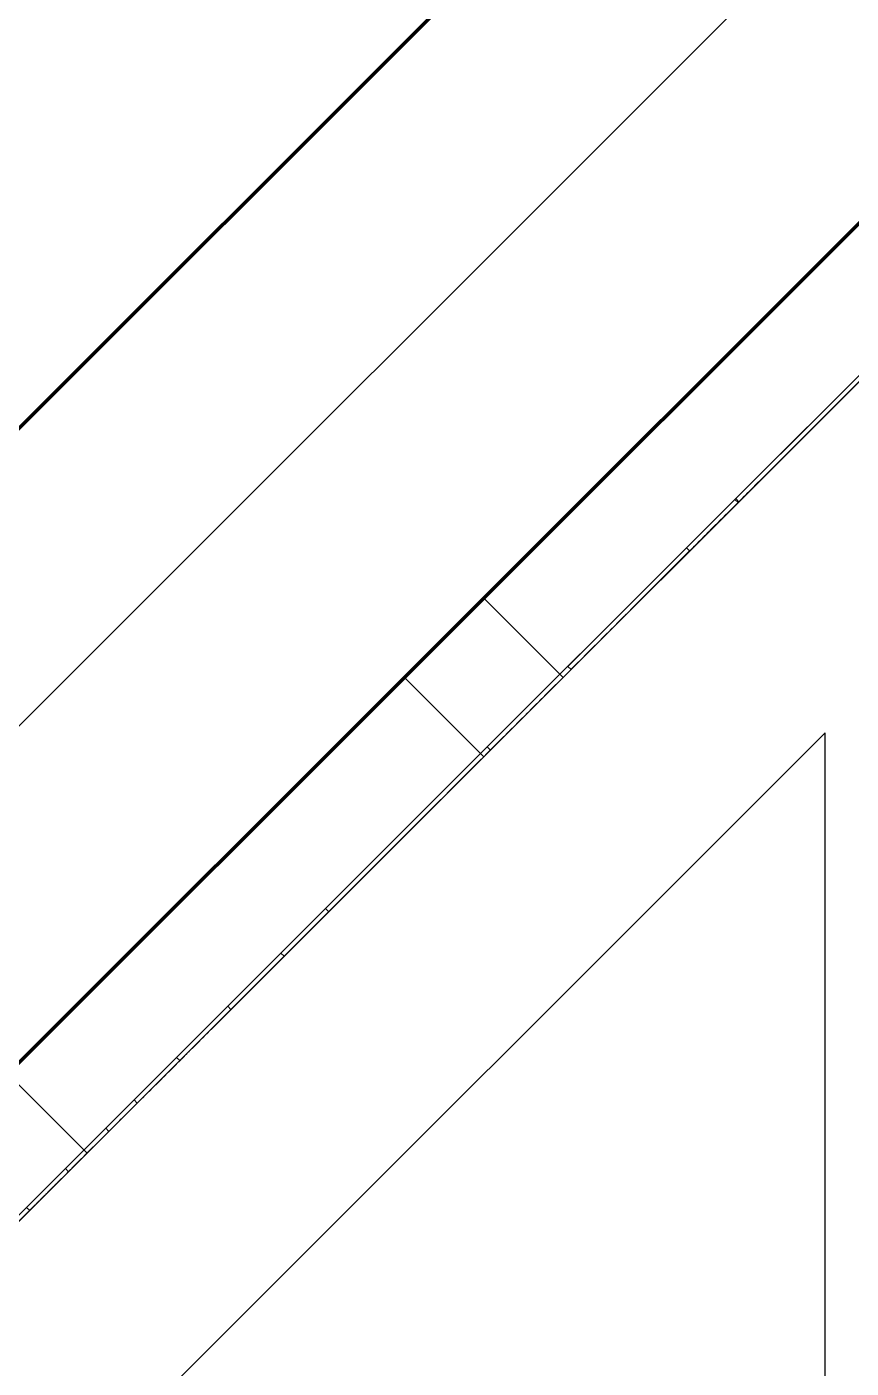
# Model space of a CAD drawing. Header units: millimetres. Extents: x -920231 to -841213, y -17301 to 22361.
# Drawn here: x -876870 to -876503, y -3176 to -2578 of the extents above; entities that cross this region are included whole.
import ezdxf
from ezdxf.xclip import XClip

# ---------------------------------------------------------------- set-up
doc = ezdxf.new("R2010")
doc.units = ezdxf.units.MM
doc.header["$XCLIPFRAME"] = 0
for name, color, linetype, lineweight in [('A-GLAZ-CURT', 2, 'Continuous', 9), ('A-WALL', 5, 'Continuous', 35), ('A-WALL-FNSH', 2, 'Continuous', 35), ('A-WALL-PATT', 1, 'Continuous', 35)]:
    doc.layers.add(name, color=color, linetype=linetype, lineweight=lineweight)
doc.layers.add('A11_ALU.SOLID SHEET', color=2, linetype='Continuous')
pattern_1 = [(45, (0, 0), (-212.13203, 212.13203), []), (135, (0, 0), (-212.13203, -212.13203), [])]

# ---------------------------------------------------------------- blocks, each defined once
blk = doc.blocks.new('PPLS-PP19_Custom Tile Pattern - Custom Tile Pattern-V35-4230-01 ENLARGED MULTI-PURPOSE LEVEL - REFLECTED CEILING PLAN - SHEET 1')
at = {"layer": 'A-GLAZ-CURT'}
for p, q in [((34.85, 0), (139.22, 0)), ((139.22, 0), (139.22, -2)), ((170.29, 0), (245.04, 0)), ((197.58, 0), (211.72, 0)), ((211.72, 0), (197.58, 0)), ((230.06, 0), (300, 0)), ((245.04, 0), (245.04, -2)), ((295.8, 0), (300, 0)), ((295.8, -2), (295.8, 0)), ((300, 0), (300, -2)), ((-300, -2), (300, -2)), ((139.22, -2), (34.85, -2)), ((139.77, 0), (139.77, -2)), ((170.29, -2), (170.29, 0)), ((245.04, -2), (170.29, -2)), ((300, -2), (295.8, -2)), ((300, -2), (300, -50)), ((300, -50), (-300, -50))]:
    blk.add_line(p, q, dxfattribs=at)
for points, knots in [([(-36.78, 0), (-32.43, 0), (-19.22, 0), (8.83, 0), (43.36, 0), (70.92, 0), (82.12, 0), (83.66, 0)], [-6191.144455, -6191.144455, -6191.144455, -6191.144455, -5862.463379, -5340.621928, -4573.028122, -4094.177415, -3869.465285, -3869.465285, -3869.465285, -3869.465285]), ([(70.61, 0), (66.16, 0), (55.8, 0), (39.61, 0), (24.74, 0), (2.64, 0), (-13.41, 0), (-20.78, 0), (-21.92, 0)], [-4647.237329, -4647.237329, -4647.237329, -4647.237329, -4326.416877, -4098.545751, -3766.694881, -3333.063701, -2994.501669, -2929.295142, -2929.295142, -2929.295142, -2929.295142]), ([(27.44, 0), (27.9, 0), (29.54, 0), (38.07, 0), (53.39, 0), (71.67, 0), (81.69, 0), (83.85, 0), (84.58, 0)], [-5037.309798, -5037.309798, -5037.309798, -5037.309798, -4887.603822, -4705.298446, -4353.683244, -3960.84581, -3759.045785, -3579.141173, -3579.141173, -3579.141173, -3579.141173]), ([(136.44, 0), (121.66, 0), (86.93, 0), (51.16, 0), (31.18, 0)], [-106.750556, -106.750556, -106.750556, -106.750556, -59.610984, 0, 0, 0, 0]), ([(48.8, 0), (54.87, 0), (72.39, 0), (100.57, 0), (116.36, 0), (128.82, 0), (129.02, 0), (129.02, 0)], [-117.22188, -117.22188, -117.22188, -117.22188, -97.899267, -63.759246, -39.050993, -35.895543, -35.445596, -35.445596, -35.445596, -35.445596]), ([(48.8, 0), (51.02, 0), (58.24, 0), (64.47, 0), (72.74, 0), (75.22, 0), (76.03, 0), (76.21, 0)], [-866.83923, -866.83923, -866.83923, -866.83923, -753.071572, -495.328968, -421.953223, -334.951786, -290.452333, -290.452333, -290.452333, -290.452333]), ([(112.96, 0), (110.69, 0), (104.85, 0), (92.38, 0), (85.59, 0), (74.4, 0), (62.26, 0), (54.29, 0), (50.19, 0), (48.81, 0)], [-8062.814755, -8062.814755, -8062.814755, -8062.814755, -7723.759874, -7531.75727, -7135.649961, -6924.452779, -6738.82075, -6548.303034, -6457.344184, -6457.344184, -6457.344184, -6457.344184]), ([(48.88, 0), (60.72, 0), (91.05, 0), (120.63, 0), (138.28, 0), (138.53, 0)], [-382.965103, -382.965103, -382.965103, -382.965103, -346.313304, -291.370682, -290.5735, -290.5735, -290.5735, -290.5735]), ([(165.59, 0), (160.61, 0), (146.55, 0), (109.77, 0), (76.86, 0), (58.59, 0), (51.27, 0), (49.76, 0)], [-528.615255, -528.615255, -528.615255, -528.615255, -458.593899, -401.860199, -357.622665, -341.267687, -336.738185, -336.738185, -336.738185, -336.738185]), ([(50.21, 0), (53.95, 0), (66.49, 0), (95.91, 0), (121.33, 0), (129.71, 0), (131.81, 0)], [-299.838748, -299.838748, -299.838748, -299.838748, -287.17622, -249.500363, -194.761443, -167.000777, -167.000777, -167.000777, -167.000777]), ([(76.63, 0), (74.8, 0), (67.65, 0), (58.32, 0), (51.3, 0), (50.25, 0)], [-3095.572228, -3095.572228, -3095.572228, -3095.572228, -2950.589685, -2634.532728, -2579.643523, -2579.643523, -2579.643523, -2579.643523]), ([(103.09, 0), (101.08, 0), (86.31, 0), (68.36, 0), (52.83, 0), (50.27, 0)], [-375.435014, -375.435014, -375.435014, -375.435014, -369.147452, -330.153101, -322.371326, -322.371326, -322.371326, -322.371326]), ([(76.22, 0), (75.58, 0), (73.64, 0), (71.05, 0), (70.61, 0)], [-193.634889, -193.634889, -193.634889, -193.634889, -31.537676, 0, 0, 0, 0]), ([(94.4, 0), (94.4, 0), (94.64, 0), (99.11, 0), (108.97, 0), (120.79, 0), (139.94, 0), (160.42, 0), (175.3, 0), (181.35, 0)], [-2348.345796, -2348.345796, -2348.345796, -2348.345796, -2310.419338, -2233.599744, -2052.234781, -1843.028543, -1530.39897, -1095.004608, -692.150793, -692.150793, -692.150793, -692.150793]), ([(129.02, 0), (129, 0), (124.41, 0), (122.35, 0), (114.96, 0), (108.04, 0), (103.09, 0)], [-35.354907, -35.354907, -35.354907, -35.354907, -31.430235, -22.807238, -15.488593, 0, 0, 0, 0]), ([(113.66, 0), (112.64, 0), (111.06, 0), (105.66, 0), (105.23, 0), (105.23, 0)], [-9177.88488, -9177.88488, -9177.88488, -9177.88488, -9012.77275, -8966.157302, -8929.495943, -8929.495943, -8929.495943, -8929.495943]), ([(105.26, 0), (105.52, 0), (109.64, 0), (111.59, 0), (112.42, 0)], [-8920.561005, -8920.561005, -8920.561005, -8920.561005, -8814.835624, -8663.23713, -8663.23713, -8663.23713, -8663.23713]), ([(157.9, 0), (156.77, 0), (151.67, 0), (143.29, 0), (134.04, 0), (126.24, 0), (119.33, 0), (116.6, 0), (115.28, 0)], [-10292.955006, -10292.955006, -10292.955006, -10292.955006, -10098.273015, -9847.788484, -9677.714971, -9567.007022, -9453.21225, -9263.659506, -9263.659506, -9263.659506, -9263.659506]), ([(165.05, 0), (164.31, 0), (161.86, 0), (161.28, 0), (158.35, 0), (157.85, 0), (157.77, 0)], [-10807.602756, -10807.602756, -10807.602756, -10807.602756, -10768.332124, -10666.779182, -10580.760289, -10550.278881, -10550.278881, -10550.278881, -10550.278881]), ([(164.89, 0), (162.54, 0), (159.1, 0), (158.33, 0), (158.3, 0)], [-138.771843, -138.771843, -138.771843, -138.771843, -129.632772, -123.352749, -123.352749, -123.352749, -123.352749]), ([(283.7, 0), (275.66, 0), (248.77, 0), (207.11, 0), (180.2, 0), (167.1, 0), (166.21, 0)], [-268.894183, -268.894183, -268.894183, -268.894183, -244.693688, -187.987675, -143.776725, -140.445952, -140.445952, -140.445952, -140.445952]), ([(181.19, 0), (180.65, 0), (176.82, 0), (171.92, 0), (166.48, 0), (166.27, 0)], [-11150.701257, -11150.701257, -11150.701257, -11150.701257, -11105.624034, -10839.086983, -10828.763477, -10828.763477, -10828.763477, -10828.763477]), ([(167.07, 0), (169.23, 0), (173.13, 0), (178.36, 0), (180.63, 0)], [-84.805015, -84.805015, -84.805015, -84.805015, -65.295536, -53.966828, -53.966828, -53.966828, -53.966828]), ([(170.29, 0), (170.39, 0), (171.48, 0), (172.17, 0), (172.45, 0)], [-59.471458, -59.471458, -59.471458, -59.471458, -56.742688, -29.735729, -29.735729, -29.735729, -29.735729]), ([(181.23, 0), (183.56, 0), (190.29, 0), (208.82, 0), (219.42, 0), (230.06, 0)], [-52.973736, -52.973736, -52.973736, -52.973736, -41.623857, -24.459831, 0, 0, 0, 0]), ([(181.29, 0), (183.86, 0), (191.05, 0), (201.08, 0), (207.47, 0), (213.96, 0), (215.11, 0)], [-245.85978, -245.85978, -245.85978, -245.85978, -237.955587, -223.92608, -215.862851, -208.75215, -208.75215, -208.75215, -208.75215]), ([(192.39, 0), (192.31, 0), (189.68, 0), (186.18, 0), (181.3, 0)], [-11579.574382, -11579.574382, -11579.574382, -11579.574382, -11565.880756, -11153.699665, -11153.699665, -11153.699665, -11153.699665]), ([(215.22, 0), (214.62, 0), (210.55, 0), (203.98, 0), (191.69, 0), (183.59, 0), (181.98, 0)], [-203.825446, -203.825446, -203.825446, -203.825446, -198.527383, -184.406837, -162.427601, -156.972146, -156.972146, -156.972146, -156.972146]), ([(182.65, 0), (184.59, 0), (189.6, 0), (193.62, 0), (194.69, 0), (194.79, 0)], [-662.803921, -662.803921, -662.803921, -662.803921, -529.74427, -295.064701, -265.121568, -265.121568, -265.121568, -265.121568]), ([(219.84, 0), (220.8, 0), (227.72, 0), (240.28, 0), (245.04, 0)], [-10674.31991, -10674.31991, -10674.31991, -10674.31991, -10511.382485, -9932.504441, -9932.504441, -9932.504441, -9932.504441]), ([(283.7, 0), (277.26, 0), (256.6, 0), (232.23, 0), (221.93, 0), (220.47, 0)], [-12242.824831, -12242.824831, -12242.824831, -12242.824831, -11905.454923, -11162.864862, -10952.500711, -10952.500711, -10952.500711, -10952.500711]), ([(284.78, 0), (284.83, 0), (285.23, 0), (287.47, 0), (293.59, 0), (297.76, 0), (300, 0)], [-4096.535135, -4096.535135, -4096.535135, -4096.535135, -4053.389046, -3959.664717, -3862.421465, -3746.95702, -3746.95702, -3746.95702, -3746.95702]), ([(295.8, 0), (294.18, 0), (290.94, 0), (286.68, 0), (285.79, 0)], [-4679.165325, -4679.165325, -4679.165325, -4679.165325, -4358.271401, -4213.061173, -4213.061173, -4213.061173, -4213.061173])]:
    blk.add_open_spline(points, degree=3, knots=knots, dxfattribs=at)
for points in [[(80.35, 0), (79.57, 0), (78.27, 0), (76.63, 0)], [(84.06, 0), (83.48, 0), (82.41, 0), (81.72, 0)], [(87.16, 0), (88.63, 0), (90.94, 0), (92.75, 0)], [(160.63, 0), (161.77, 0), (163.12, 0), (164.65, 0)], [(181.29, 0), (177.37, 0), (173.44, 0), (169.49, 0)], [(172.07, 0), (175.08, 0), (178.11, 0), (181.16, 0)], [(300, 0), (294.74, 0), (289.45, 0), (284.15, 0)], [(300, 0), (294.88, 0), (289.76, 0), (284.63, 0)]]:
    blk.add_open_spline(points, degree=3, dxfattribs=at)
blk = doc.blocks.new('PPLS-PP19_Custom Tile Pattern - Custom Tile Pattern-V36-4230-01 ENLARGED MULTI-PURPOSE LEVEL - REFLECTED CEILING PLAN - SHEET 1')
at = {"layer": 'A-GLAZ-CURT'}
for p, q in [((-300, 0), (-202.31, 0)), ((-300, -2), (-300, 0)), ((-291.48, 0), (-277.34, 0)), ((-277.34, 0), (-291.48, 0)), ((-220.73, 0), (-216.25, 0)), ((-216.25, 0), (-220.73, 0)), ((-215.55, 0), (-206.59, 0)), ((-206.59, 0), (-215.55, 0)), ((-202.31, 0), (-202.31, -2)), ((-174.21, 0), (-140.66, 0)), ((-174.21, -2), (-174.21, 0)), ((-140.66, 0), (-140.66, -2)), ((-63.81, 0), (-38.36, 0)), ((-38.36, 0), (-38.36, -2)), ((-13.88, 0), (9.01, 0)), ((-13.88, -2), (-13.88, 0)), ((-300, -2), (300, -2)), ((-300, -50), (-300, -2)), ((-202.31, -2), (-300, -2)), ((-140.66, -2), (-174.21, -2)), ((-108.4, 0), (-81.66, 0)), ((-108.4, -2), (-108.4, 0)), ((-81.66, -2), (-108.4, -2)), ((-81.66, 0), (-81.66, -2)), ((-63.81, -2), (-63.81, 0)), ((-38.36, -2), (-63.81, -2)), ((300, -50), (-300, -50))]:
    blk.add_line(p, q, dxfattribs=at)
at = {"layer": 'A-GLAZ-CURT', "flags": 128}
for points in [[(-300, 0), (-291.7, 0), (-283.58, 0), (-275.62, 0), (-267.8, 0), (-260.12, 0), (-252.56, 0), (-245.12, 0), (-237.77, 0), (-230.5, 0), (-223.32, 0), (-216.2, 0)], [(-174.21, 0), (-178.96, 0), (-183.97, 0), (-189.27, 0), (-194.85, 0), (-200.68, 0), (-206.74, 0), (-213.02, 0), (-219.49, 0), (-226.14, 0), (-232.95, 0), (-239.91, 0), (-247.01, 0), (-254.25, 0), (-261.61, 0), (-269.09, 0), (-276.68, 0), (-284.36, 0), (-292.14, 0), (-300, 0)], [(-215.54, 0), (-209.18, 0), (-202.31, 0)]]:
    blk.add_lwpolyline(points, dxfattribs=at)
at = {"layer": 'A-GLAZ-CURT'}
for points, knots in [([(-300, 0), (-284.65, 0), (-236.57, 0), (-184.21, 0), (-151.15, 0), (-140.66, 0)], [-5323.127839, -5323.127839, -5323.127839, -5323.127839, -4502.809032, -2700.551212, -1671.606487, -1671.606487, -1671.606487, -1671.606487]), ([(-216.72, 0), (-236.98, 0), (-263.62, 0), (-294.48, 0), (-300, 0)], [-15075.510382, -15075.510382, -15075.510382, -15075.510382, -13729.592194, -13439.944408, -13439.944408, -13439.944408, -13439.944408]), ([(-148.24, 0), (-148.94, 0), (-150.95, 0), (-158.72, 0), (-174.02, 0), (-185.59, 0), (-209.77, 0), (-232.01, 0), (-255.22, 0), (-261.45, 0), (-263.63, 0), (-263.99, 0)], [-2656.439487, -2656.439487, -2656.439487, -2656.439487, -2477.344047, -2237.412286, -2029.680487, -1755.085331, -1400.429864, -858.079193, -543.655514, -208.940337, -132.821974, -132.821974, -132.821974, -132.821974]), ([(-255.81, 0), (-252.63, 0), (-241.03, 0), (-227.53, 0), (-218.86, 0), (-217.07, 0)], [-5645.734042, -5645.734042, -5645.734042, -5645.734042, -5413.335975, -5017.494783, -4916.013316, -4916.013316, -4916.013316, -4916.013316]), ([(-133.82, 0), (-135.51, 0), (-137.8, 0), (-149.31, 0), (-162.01, 0), (-177.91, 0), (-199.46, 0), (-216.65, 0), (-231.26, 0), (-233.46, 0), (-234, 0)], [-2731.647847, -2731.647847, -2731.647847, -2731.647847, -2418.507304, -2308.929706, -2113.765672, -1763.376603, -1422.553702, -978.033455, -846.069444, -682.911962, -682.911962, -682.911962, -682.911962]), ([(-232.31, 0), (-231.42, 0), (-229.52, 0), (-225.3, 0), (-223.63, 0)], [-341.455981, -341.455981, -341.455981, -341.455981, -119.536984, 0, 0, 0, 0]), ([(-223.63, 0), (-219.39, 0), (-210.62, 0), (-202.05, 0), (-198.86, 0)], [-5463.295695, -5463.295695, -5463.295695, -5463.295695, -5161.076232, -4982.912753, -4982.912753, -4982.912753, -4982.912753]), ([(-199.73, 0), (-204.45, 0), (-209.71, 0), (-215.09, 0), (-215.54, 0)], [-15460.349435, -15460.349435, -15460.349435, -15460.349435, -15131.813646, -15101.715907, -15101.715907, -15101.715907, -15101.715907]), ([(-215.02, 0), (-214.22, 0), (-210.39, 0), (-205.2, 0), (-201.08, 0), (-200.04, 0)], [-4877.606962, -4877.606962, -4877.606962, -4877.606962, -4832.723979, -4666.091899, -4608.762483, -4608.762483, -4608.762483, -4608.762483]), ([(-114.21, 0), (-120.7, 0), (-145.64, 0), (-175.12, 0), (-198.85, 0)], [-17769.383751, -17769.383751, -17769.383751, -17769.383751, -17136.203329, -15480.816109, -15480.816109, -15480.816109, -15480.816109]), ([(-197.96, 0), (-194, 0), (-184.17, 0), (-172.42, 0), (-160.64, 0), (-158.69, 0)], [-4570.356129, -4570.356129, -4570.356129, -4570.356129, -4349.945572, -4000.813434, -3879.041757, -3879.041757, -3879.041757, -3879.041757]), ([(-197.48, 0), (-193.56, 0), (-184.64, 0), (-169.02, 0), (-152.12, 0), (-136.84, 0), (-128.08, 0), (-125.44, 0), (-124.73, 0)], [-4957.434982, -4957.434982, -4957.434982, -4957.434982, -4739.070012, -4465.409639, -4149.119819, -3839.893365, -3647.167523, -3541.024987, -3541.024987, -3541.024987, -3541.024987]), ([(-118.78, 0), (-121.86, 0), (-126.28, 0), (-136.96, 0), (-147.46, 0), (-150.03, 0), (-150.57, 0)], [-5938.474035, -5938.474035, -5938.474035, -5938.474035, -5700.061948, -5508.838257, -5298.784692, -5196.16478, -5196.16478, -5196.16478, -5196.16478]), ([(-150.34, 0), (-150.07, 0), (-147.75, 0), (-142.6, 0), (-127.26, 0), (-107.3, 0), (-90.42, 0), (-75.26, 0), (-68.41, 0), (-65.12, 0), (-63.63, 0)], [-4948.728362, -4948.728362, -4948.728362, -4948.728362, -4883.323924, -4440.880425, -4054.690705, -3793.097032, -3402.597032, -3144.956779, -3050.982048, -2969.237017, -2969.237017, -2969.237017, -2969.237017]), ([(-26.75, 0), (-27.82, 0), (-36.18, 0), (-53.55, 0), (-78.2, 0), (-110.94, 0), (-130.52, 0), (-147.74, 0), (-149.07, 0)], [-8718.362214, -8718.362214, -8718.362214, -8718.362214, -8532.293389, -8073.216054, -7508.296369, -7004.680444, -6449.282163, -6277.220794, -6277.220794, -6277.220794, -6277.220794]), ([(-148.23, 0), (-146.94, 0), (-141.68, 0), (-139.19, 0), (-137.8, 0)], [-6162.058746, -6162.058746, -6162.058746, -6162.058746, -6017.569127, -5695.996646, -5695.996646, -5695.996646, -5695.996646]), ([(-137.88, 0), (-140.56, 0), (-144.54, 0), (-146.3, 0), (-146.79, 0)], [-3187.727384, -3187.727384, -3187.727384, -3187.727384, -2919.378265, -2789.261461, -2789.261461, -2789.261461, -2789.261461]), ([(-146.69, 0), (-146.59, 0), (-145.49, 0), (-135.69, 0), (-128.29, 0), (-125.15, 0)], [-420.34245, -420.34245, -420.34245, -420.34245, -406.956646, -290.263673, 0, 0, 0, 0]), ([(-113.95, 0), (-118.22, 0), (-126.46, 0), (-137.71, 0), (-143.86, 0), (-145.56, 0)], [-1168.362994, -1168.362994, -1168.362994, -1168.362994, -945.742622, -741.901385, -560.4566, -560.4566, -560.4566, -560.4566]), ([(-134.77, 0), (-134.18, 0), (-132.42, 0), (-128.78, 0), (-126.5, 0)], [-5463.506987, -5463.506987, -5463.506987, -5463.506987, -5364.112219, -5231.017328, -5231.017328, -5231.017328, -5231.017328]), ([(-127.41, 0), (-131.63, 0), (-133.13, 0), (-134.06, 0), (-134.11, 0)], [-8540.990293, -8540.990293, -8540.990293, -8540.990293, -8266.114998, -8251.085632, -8251.085632, -8251.085632, -8251.085632]), ([(-120.13, 0), (-120.14, 0), (-120.24, 0), (-121.3, 0), (-129.25, 0), (-133.82, 0)], [-2933.992132, -2933.992132, -2933.992132, -2933.992132, -2920.575025, -2840.280255, -2731.647847, -2731.647847, -2731.647847, -2731.647847]), ([(-133.03, 0), (-132.24, 0), (-129.11, 0), (-117.33, 0), (-95.54, 0), (-84.96, 0), (-81.66, 0)], [-7526.323981, -7526.323981, -7526.323981, -7526.323981, -7293.749979, -6839.55839, -6236.997189, -5931.848349, -5931.848349, -5931.848349, -5931.848349]), ([(-113.52, 0), (-113.58, 0), (-114.38, 0), (-119.73, 0), (-125.43, 0), (-127.03, 0), (-127.41, 0)], [-306.209667, -306.209667, -306.209667, -306.209667, -282.672656, -98.539552, -24.539552, 0, 0, 0, 0]), ([(-125.15, 0), (-124.93, 0), (-121.96, 0), (-113.01, 0), (-98.9, 0), (-89.41, 0), (-82.5, 0), (-81.41, 0)], [-3362.7396, -3362.7396, -3362.7396, -3362.7396, -3342.215224, -3074.362186, -2902.289527, -2605.247022, -2549.952563, -2549.952563, -2549.952563, -2549.952563]), ([(-12.41, 0), (-17.53, 0), (-26.77, 0), (-40, 0), (-56.24, 0), (-75.59, 0), (-94, 0), (-109.63, 0), (-113.18, 0), (-113.99, 0)], [-2435.772209, -2435.772209, -2435.772209, -2435.772209, -2125.455881, -1792.521578, -1466.981642, -1208.454564, -789.402658, -501.969187, -370.804389, -370.804389, -370.804389, -370.804389]), ([(-113.98, 0), (-112.89, 0), (-108.52, 0), (-96.78, 0), (-71.33, 0), (-43.74, 0), (-21.28, 0), (-13.68, 0)], [-5596.126344, -5596.126344, -5596.126344, -5596.126344, -5430.283136, -5103.229623, -4799.173296, -4065.652676, -3653.658314, -3653.658314, -3653.658314, -3653.658314]), ([(-36.33, 0), (-36.43, 0), (-37.27, 0), (-45.02, 0), (-46.13, 0), (-60.59, 0), (-81.23, 0), (-99.37, 0), (-111.45, 0), (-113.28, 0)], [-1855.773136, -1855.773136, -1855.773136, -1855.773136, -1810.870157, -1672.078046, -1405.135169, -1060.00838, -740.068933, -229.489605, -123.718209, -123.718209, -123.718209, -123.718209]), ([(-81.41, 0), (-82.18, 0), (-92.28, 0), (-103.9, 0), (-111.64, 0), (-112.72, 0)], [-2255.714979, -2255.714979, -2255.714979, -2255.714979, -2193.204658, -1433.981041, -1293.002846, -1293.002846, -1293.002846, -1293.002846]), ([(-86.16, 0), (-91.37, 0), (-99.88, 0), (-109.15, 0), (-112.66, 0)], [-1681.3698, -1681.3698, -1681.3698, -1681.3698, -1374.161226, -1190.970275, -1190.970275, -1190.970275, -1190.970275]), ([(-112.43, 0), (-103.99, 0), (-86.45, 0), (-63.44, 0), (-54.4, 0), (-48.53, 0), (-30.79, 0), (-18.03, 0), (8.61, 0), (15.02, 0), (22.91, 0), (31, 0), (39.04, 0), (51.19, 0), (58.74, 0), (61.34, 0), (61.45, 0)], [-4981.921265, -4981.921265, -4981.921265, -4981.921265, -4542.524482, -4008.285538, -3689.699207, -3546.54457, -3315.260113, -2864.387349, -2439.246196, -2084.094819, -1956.422387, -1818.904206, -1645.594513, -1443.202566, -1228.752106, -1120.932285, -1120.932285, -1120.932285, -1120.932285]), ([(-83.28, 0), (-83.28, 0), (-82.91, 0), (-76.14, 0), (-62.97, 0), (-48.14, 0), (-36.49, 0), (-33.57, 0), (-29.94, 0), (-28.57, 0)], [-1393.4169, -1393.4169, -1393.4169, -1393.4169, -1353.722004, -1274.333717, -1073.56893, -651.549973, -296.515819, -83.513472, 0, 0, 0, 0]), ([(-65.4, 0), (-66.52, 0), (-72.06, 0), (-77.51, 0), (-81.4, 0)], [-2101.71225, -2101.71225, -2101.71225, -2101.71225, -2007.031671, -1775.277008, -1775.277008, -1775.277008, -1775.277008]), ([(-29.03, 0), (-33.97, 0), (-43.74, 0), (-56.37, 0), (-71.66, 0), (-76.29, 0), (-79.49, 0), (-79.79, 0)], [-2680.714891, -2680.714891, -2680.714891, -2680.714891, -2413.671296, -2161.752162, -2006.592567, -1646.621388, -1608.428934, -1608.428934, -1608.428934, -1608.428934]), ([(-79.76, 0), (-75.83, 0), (-70.36, 0), (-65.93, 0), (-65.07, 0)], [-2522.0547, -2522.0547, -2522.0547, -2522.0547, -2322.099534, -2241.8264, -2241.8264, -2241.8264, -2241.8264]), ([(31.18, 0), (25.97, 0), (11.99, 0), (-16.92, 0), (-47.42, 0), (-65.35, 0), (-66.28, 0), (-66.31, 0)], [-4496.803627, -4496.803627, -4496.803627, -4496.803627, -4222.080604, -3745.412743, -2981.410125, -2542.574734, -2526.906796, -2526.906796, -2526.906796, -2526.906796]), ([(-65.47, 0), (-65.27, 0), (-62.78, 0), (-55.26, 0), (-43.47, 0), (-38.36, 0)], [-2362.748727, -2362.748727, -2362.748727, -2362.748727, -2315.303971, -1809.437387, -1213.642243, -1213.642243, -1213.642243, -1213.642243]), ([(-63.63, 0), (-61.49, 0), (-57.39, 0), (-54.49, 0), (-45.2, 0), (-40.79, 0), (-40.46, 0), (-40.44, 0)], [-2969.237017, -2969.237017, -2969.237017, -2969.237017, -2851.217951, -2734.127174, -2474.780881, -2410.990208, -2350.645972, -2350.645972, -2350.645972, -2350.645972]), ([(-51.83, 0), (-51.83, 0), (-51.78, 0), (-47.4, 0), (-46.01, 0), (-40.22, 0), (-36.78, 0)], [-632.814994, -632.814994, -632.814994, -632.814994, -627.965721, -508.377888, -260.442412, 0, 0, 0, 0]), ([(35.48, 0), (35.33, 0), (31.29, 0), (24.07, 0), (12.82, 0), (-2.9, 0), (-20.62, 0), (-32.81, 0), (-44.85, 0), (-51.43, 0), (-51.79, 0)], [-2321.679171, -2321.679171, -2321.679171, -2321.679171, -2313.748533, -2106.613311, -1925.670641, -1617.263037, -1290.787923, -1039.307308, -819.71621, -644.910881, -644.910881, -644.910881, -644.910881]), ([(-36.78, 0), (-32.43, 0), (-24.42, 0), (-15.84, 0), (-12.66, 0)], [-6191.144455, -6191.144455, -6191.144455, -6191.144455, -5862.463379, -5675.215751, -5675.215751, -5675.215751, -5675.215751]), ([(30.82, 0), (29.27, 0), (20.14, 0), (3.54, 0), (-16.58, 0), (-34.76, 0), (-36.04, 0)], [-10462.034656, -10462.034656, -10462.034656, -10462.034656, -10363.088938, -9884.23066, -9424.652049, -9182.880979, -9182.880979, -9182.880979, -9182.880979]), ([(-34.88, 0), (-34.77, 0), (-33.14, 0), (-28.88, 0), (-26.95, 0), (-26.54, 0)], [-9067.096702, -9067.096702, -9067.096702, -9067.096702, -9057.163041, -8919.836787, -8834.607043, -8834.607043, -8834.607043, -8834.607043]), ([(-33.34, 0), (-33.34, 0), (-32.93, 0), (-31.16, 0), (-30.52, 0)], [-2415.024266, -2415.024266, -2415.024266, -2415.024266, -2357.633367, -2323.618664, -2323.618664, -2323.618664, -2323.618664]), ([(-12.6, 0), (-14.55, 0), (-21.77, 0), (-28.63, 0), (-30.74, 0)], [-3098.158219, -3098.158219, -3098.158219, -3098.158219, -2994.501669, -2710.888442, -2710.888442, -2710.888442, -2710.888442]), ([(-30.61, 0), (-29.53, 0), (-23.35, 0), (-15.75, 0), (-15.19, 0)], [-54150.414002, -54150.414002, -54150.414002, -54150.414002, -53749.15266, -53717.791567, -53717.791567, -53717.791567, -53717.791567]), ([(-30.52, 0), (-27.11, 0), (-17.83, 0), (5.99, 0), (22.06, 0), (33.89, 0), (36.09, 0)], [-2323.618664, -2323.618664, -2323.618664, -2323.618664, -2142.497158, -1716.209403, -1206.526904, -1089.329421, -1089.329421, -1089.329421, -1089.329421]), ([(-12.97, 0), (-14.27, 0), (-19.49, 0), (-24.92, 0), (-29.03, 0)], [-2978.572101, -2978.572101, -2978.572101, -2978.572101, -2903.012179, -2680.714891, -2680.714891, -2680.714891, -2680.714891]), ([(-15.24, 0), (-16.29, 0), (-19.41, 0), (-25.28, 0), (-28.41, 0), (-29.01, 0)], [-55015.658871, -55015.658871, -55015.658871, -55015.658871, -54789.006179, -54461.685999, -54366.725219, -54366.725219, -54366.725219, -54366.725219]), ([(-28.57, 0), (-26.93, 0), (-20.57, 0), (-15.92, 0), (-12.5, 0)], [-5361.429781, -5361.429781, -5361.429781, -5361.429781, -5261.36855, -5063.572571, -5063.572571, -5063.572571, -5063.572571]), ([(-12.44, 0), (-8.54, 0), (7.85, 0), (25.05, 0), (35.27, 0)], [-453.361009, -453.361009, -453.361009, -453.361009, -429.606584, -397.179196, -397.179196, -397.179196, -397.179196]), ([(-12.38, 0), (-12.19, 0), (-7.38, 0), (2.08, 0), (13.15, 0), (21.24, 0), (24.62, 0), (24.72, 0), (24.72, 0)], [-5061.338567, -5061.338567, -5061.338567, -5061.338567, -5050.479954, -4785.90057, -4596.498881, -4445.288762, -4384.376941, -4376.041937, -4376.041937, -4376.041937, -4376.041937]), ([(35.49, 0), (32.23, 0), (22.16, 0), (4.8, 0), (-8.02, 0), (-12.38, 0)], [-3969.515219, -3969.515219, -3969.515219, -3969.515219, -3766.694881, -3333.063701, -3102.120678, -3102.120678, -3102.120678, -3102.120678]), ([(-12.38, 0), (-6.78, 0), (8.72, 0), (25.53, 0), (36.04, 0)], [-5669.739848, -5669.739848, -5669.739848, -5669.739848, -5340.621928, -4792.234034, -4792.234034, -4792.234034, -4792.234034]), ([(9.32, 0), (9.08, 0), (7.65, 0), (2.57, 0), (-6.15, 0), (-11.02, 0), (-12.38, 0)], [-2922.926651, -2922.926651, -2922.926651, -2922.926651, -2882.788014, -2720.818881, -2518.50168, -2436.380142, -2436.380142, -2436.380142, -2436.380142]), ([(6.91, 0), (5.6, 0), (0.39, 0), (-7.31, 0), (-12.36, 0)], [-3475.000784, -3475.000784, -3475.000784, -3475.000784, -3285.499107, -2990.384195, -2990.384195, -2990.384195, -2990.384195]), ([(-12.35, 0), (-11.62, 0), (-5.36, 0), (4.23, 0), (9.64, 0), (10.14, 0), (10.18, 0)], [-3629.524741, -3629.524741, -3629.524741, -3629.524741, -3589.737505, -3285.047089, -3066.359526, -3044.715262, -3044.715262, -3044.715262, -3044.715262])]:
    blk.add_open_spline(points, degree=3, knots=knots, dxfattribs=at)
for points in [[(-146.49, 0), (-144.76, 0), (-142.55, 0), (-138.62, 0)], [(-126.5, 0), (-122.67, 0), (-118.26, 0), (-113.95, 0)], [(-114.05, 0), (-115.85, 0), (-117.38, 0), (-118.78, 0)], [(-114.1, 0), (-115.88, 0), (-117.17, 0), (-117.66, 0)], [(-116.45, 0), (-115.91, 0), (-115.29, 0), (-114.71, 0)], [(-115.82, 0), (-115.47, 0), (-114.89, 0), (-114.1, 0)], [(-108.4, 0), (-110.22, 0), (-112.07, 0), (-113.95, 0)], [(-82.61, 0), (-83.79, 0), (-84.97, 0), (-86.16, 0)], [(-63.81, 0), (-69.23, 0), (-75.18, 0), (-81.15, 0)], [(-39.84, 0), (-39.08, 0), (-38.11, 0), (-37.36, 0)], [(-15.19, 0), (-14.71, 0), (-13.88, 0), (-12.76, 0)]]:
    blk.add_open_spline(points, degree=3, dxfattribs=at)
blk = doc.blocks.new('*U1512')
at = {"layer": 'A11_ALU.SOLID SHEET', "linetype": 'ByBlock'}
blk.add_lwpolyline([(-131832, -6471.76), (-132132, -6771.76), (-132132, -7944.5), (-131832, -7944.5)], close=True, dxfattribs=at)

msp = doc.modelspace()

# ---------------------------------------------------------------- block references
ref = msp.add_blockref('*U1512', (-744682.37, 3579.02))
XClip(ref).set_block_clipping_path([(-170955.001718735, -20880.0077451951), (-101425.4223389953, 14393.0014498747)])

# ---------------------------------------------------------------- next in the draw order: hatches: boundary and pattern name
at = {"layer": 'A-WALL-PATT', "lineweight": 9}
h = msp.add_hatch(dxfattribs=at)
h.set_pattern_fill('FP_2', color=256, style=0, pattern_type=2)
h.set_pattern_definition([(45, (0, 0), (-84.852814, 84.852814), [])])
h.paths.add_polyline_path([(-881289.54, -7455.78), (-870754.74, 3079.02), (-871037.59, 3079.02), (-881572.39, -7455.78)])
h = msp.add_hatch(dxfattribs=at)
h.set_pattern_fill('FP_3', color=256, style=0, pattern_type=2)
h.set_pattern_definition(pattern_1)
h.paths.add_polyline_path([(-881268.83, -7505.78), (-870734.03, 3029.02), (-870804.74, 3029.02), (-881339.54, -7505.78)])
h = msp.add_hatch(dxfattribs=at)
h.set_pattern_fill('FP_3', color=256, style=0, pattern_type=2)
h.set_pattern_definition(pattern_1)
h.paths.add_polyline_path([(-881289.54, -7455.78), (-881218.83, -7455.78), (-870734.03, 3029.02), (-870804.74, 3029.02), (-880711.94, -6878.17)])

# ---------------------------------------------------------------- next in the draw order: linework, layer by layer
at = {"layer": 'A-WALL', "color": 7, "lineweight": 70}
for p, q in [((-870804.74, 3029.02), (-881289.54, -7455.78)), ((-881289.54, -7455.78), (-870804.74, 3029.02)), ((-881289.54, -7455.78), (-870804.74, 3029.02)), ((-881372.39, -7255.78), (-874987.39, -870.78))]:
    msp.add_line(p, q, dxfattribs=at)
at = {"layer": 'A-WALL-FNSH', "color": 250}
for q in [(-881268.83, -7505.78), (-881218.83, -7455.78)]:
    msp.add_line((-870734.03, 3029.02), q, dxfattribs=at)

# ---------------------------------------------------------------- next in the draw order: block references
at = {"layer": 'A-GLAZ-CURT', "rotation": 224.9999999999958}
for name, p in [('PPLS-PP19_Custom Tile Pattern - Custom Tile Pattern-V35-4230-01 ENLARGED MULTI-PURPOSE LEVEL - REFLECTED CEILING PLAN - SHEET 1', (-876454.28, -2691.22)), ('PPLS-PP19_Custom Tile Pattern - Custom Tile Pattern-V36-4230-01 ENLARGED MULTI-PURPOSE LEVEL - REFLECTED CEILING PLAN - SHEET 1', (-876878.54, -3115.49))]:
    msp.add_blockref(name, p, dxfattribs=at)

doc.saveas('drawing.dxf')
